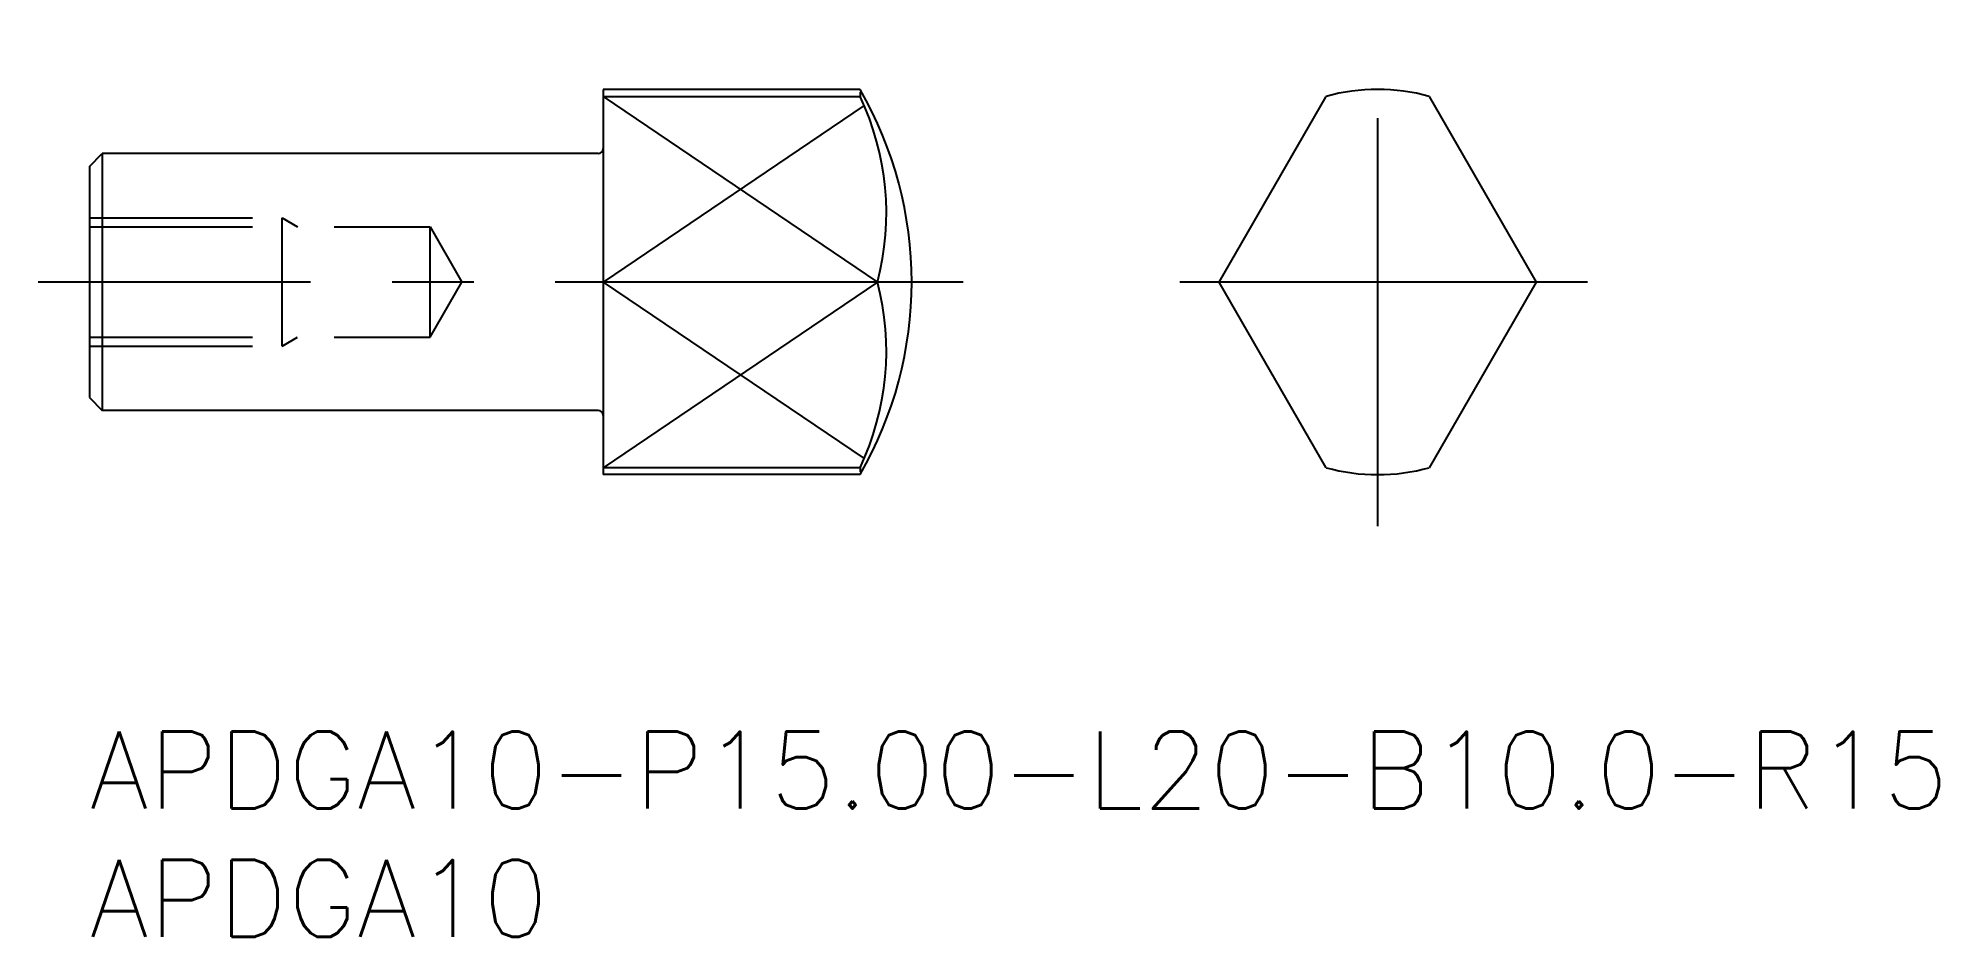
# Model space of a CAD drawing. Extents: x -2 to 72, y -8 to 27.
import ezdxf

# ---------------------------------------------------------------- set-up
doc = ezdxf.new("R2010")
doc.units = 0
doc.header["$LTSCALE"] = 0.5
doc.linetypes.add('CENTER', pattern=[50.8, 31.75, -6.35, 6.35, -6.35])
doc.linetypes.add('DASHED', pattern=[19.05, 12.7, -6.35])
for name, color, linetype in [('MSM_CENTER', 1, 'CENTER'), ('MSM_CONTINUOUS', 7, 'CONTINUOUS'), ('MSM_DASHED', 4, 'DASHED'), ('MSM_NARROW', 5, 'CONTINUOUS'), ('MSM_PART_NUMBER', 7, 'CONTINUOUS')]:
    doc.layers.add(name, color=color, linetype=linetype)
doc.styles.get("Standard").update_dxf_attribs({"font": 'txt.shx', "height": 1, "bigfont": 'bigfont.shx'})

# ---------------------------------------------------------------- blocks, each defined once
blk = doc.blocks.new('*U16')
at = {"layer": 'MSM_PART_NUMBER'}
blk.add_text('APDGA10-P15.00-L20-B10.0-R15', height=3, dxfattribs=at).set_placement((0, -3))
blk = doc.blocks.new('*U17')
at = {"layer": 'MSM_PART_NUMBER'}
blk.add_text('APDGA10', height=3, dxfattribs=at).set_placement((0, -8))

msp = doc.modelspace()

# ---------------------------------------------------------------- linework, layer by layer
at = {"layer": 'MSM_CENTER'}
for p, q in [((50.15, 8), (50.15, 27)), ((34.01, 17.5), (-2, 17.5)), ((58.324, 17.5), (41.977, 17.5))]:
    msp.add_line(p, q, dxfattribs=at)
at = {"layer": 'MSM_CONTINUOUS'}
for p, q in [((30, 25), (20, 25)), ((20, 25), (20, 10)), ((20, 24.728), (30, 24.728)), ((43.977, 17.5), (48.15, 24.728)), ((52.15, 24.728), (56.324, 17.5)), ((0, 22), (0.5, 22.5)), ((19.8, 22.5), (0.5, 22.5)), ((0.5, 22.5), (0.5, 12.5)), ((0, 22), (0, 13)), ((30.68, 17.5), (20, 17.5)), ((48.15, 10.272), (43.977, 17.5)), ((56.324, 17.5), (52.15, 10.272)), ((0, 13), (0.5, 12.5)), ((19.8, 12.5), (0.5, 12.5)), ((30, 10.272), (20, 10.272)), ((30, 10), (20, 10))]:
    msp.add_line(p, q, dxfattribs=at)
for centre, radius, start, end in [((17.01, 17.5), 15, 330, 30), ((20.416, 20.18), 10.608, 345.36612, 25.38839), ((50.15, 17.5), 7.5, 74.53399, 105.46601), ((19.8, 22.7), 0.2, 270, 360), ((20.416, 14.82), 10.608, 334.61161, 14.63388), ((19.8, 12.3), 0.2, 0, 90), ((50.15, 17.5), 7.5, 254.53399, 285.46601)]:
    msp.add_arc(centre, radius, start, end, dxfattribs=at)
at = {"layer": 'MSM_DASHED'}
for p, q in [((0, 20), (7.5, 20)), ((7.5, 15), (7.5, 20)), ((7.5, 20), (8.106, 19.65)), ((0, 19.65), (13.259, 19.65)), ((13.259, 15.35), (13.259, 19.65)), ((13.259, 19.65), (14.5, 17.5)), ((13.259, 15.35), (14.5, 17.5)), ((0, 15.35), (13.259, 15.35)), ((0, 15), (7.5, 15)), ((7.5, 15), (8.106, 15.35))]:
    msp.add_line(p, q, dxfattribs=at)
at = {"layer": 'MSM_NARROW'}
for p, q in [((20, 24.728), (30.68, 17.5)), ((30, 24.896), (30, 24.728)), ((30.159, 24.376), (20, 17.5)), ((30.68, 17.5), (20, 10.272)), ((20, 17.5), (30.159, 10.624)), ((30, 10.272), (30, 10.104))]:
    msp.add_line(p, q, dxfattribs=at)

# ---------------------------------------------------------------- block references
at = {"layer": 'MSM_CONTINUOUS'}
for name in ['*U16', '*U17']:
    msp.add_blockref(name, (0, 0), dxfattribs=at)

doc.saveas('drawing.dxf')
